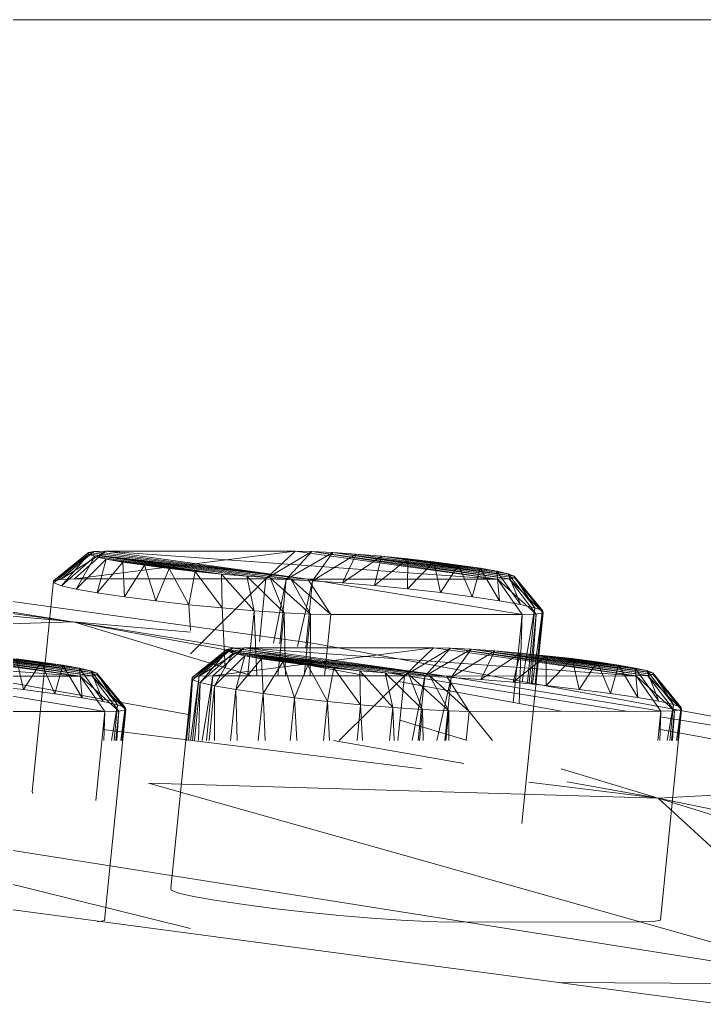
# Model space of a CAD drawing. Extents: x 4834 to 83801, y -13735 to 32221.
# Drawn here: x 13865.522 to 13866.032, y -12474.807 to -12474.065 of the extents above; entities that cross this region are included whole.
import ezdxf

# ---------------------------------------------------------------- set-up
doc = ezdxf.new("R2010")
doc.units = 0
doc.header["$LTSCALE"] = 8
doc.header["$MEASUREMENT"] = 0
doc.layers.add('ELEVATION', color=7, linetype='Continuous', lineweight=25, true_color=0xdda54b)
doc.layers.add('G-IMPT', color=8, linetype='Continuous', lineweight=9)
doc.layers.add('I-FURN', color=30, linetype='Continuous', lineweight=9)

# ---------------------------------------------------------------- blocks, each defined once
blk = doc.blocks.new('Captain_Kirk_simplified_chair_2_22296 - Captain_Kirk_simplified_chair_2_22296-V41-Section 1')
at = {"layer": 'I-FURN'}
blk.add_line((1113.32123, 22.47231), (1117.56167, 22.47231), dxfattribs=at)
blk = doc.blocks.new('Captain_Kirk_simplified_chair_2_22296 - Captain_Kirk_simplified_chair_2_22296-V42-Section 1')
at = {"layer": 'G-IMPT'}
for p, q in [((1115.23295, 22.0241), (1114.52483, 22.12243)), ((1115.41507, 22.00779), (1114.76237, 22.09843)), ((1115.22057, 22.05438), (1115.25067, 22.0762)), ((1115.24657, 22.07541), (1115.22057, 22.05438)), ((1115.22093, 22.05281), (1115.24657, 22.07541)), ((1115.22577, 22.05539), (1115.25932, 22.07648)), ((1115.25067, 22.0762), (1115.22577, 22.05539)), ((1115.40068, 22.07654), (1115.23615, 22.05573)), ((1115.25932, 22.07648), (1115.23615, 22.05573)), ((1115.24657, 22.07541), (1115.25067, 22.0762)), ((1115.41025, 22.05552), (1115.24657, 22.07541)), ((1115.24686, 22.07417), (1115.24657, 22.07541)), ((1115.25067, 22.0762), (1115.25932, 22.07648)), ((1115.41025, 22.05552), (1115.25067, 22.0762)), ((1115.40068, 22.07654), (1115.25932, 22.07648)), ((1115.55161, 22.05558), (1115.25932, 22.07648)), ((1115.41025, 22.05552), (1115.25932, 22.07648)), ((1115.40068, 22.07654), (1115.37893, 22.05579)), ((1115.41332, 22.07627), (1115.37893, 22.05579)), ((1115.41332, 22.07627), (1115.39408, 22.05546)), ((1115.39408, 22.05546), (1115.42878, 22.07549)), ((1115.40068, 22.07654), (1115.41332, 22.07627)), ((1115.40068, 22.07654), (1115.55161, 22.05558)), ((1115.41332, 22.07627), (1115.42878, 22.07549)), ((1115.41332, 22.07627), (1115.56027, 22.05587)), ((1115.41332, 22.07627), (1115.55161, 22.05558)), ((1115.42878, 22.07549), (1115.41372, 22.05447)), ((1115.42878, 22.07549), (1115.44632, 22.07425)), ((1115.42878, 22.07549), (1115.56408, 22.0579)), ((1115.42878, 22.07549), (1115.56436, 22.05666)), ((1115.42878, 22.07549), (1115.56027, 22.05587)), ((1115.24686, 22.07417), (1115.22093, 22.05281)), ((1115.22662, 22.05075), (1115.24686, 22.07417)), ((1115.25135, 22.07254), (1115.22662, 22.05075)), ((1115.23743, 22.04827), (1115.25135, 22.07254)), ((1115.25987, 22.07059), (1115.23743, 22.04827)), ((1115.41025, 22.05552), (1115.24686, 22.07417)), ((1115.39761, 22.05579), (1115.24686, 22.07417)), ((1115.38215, 22.05658), (1115.24686, 22.07417)), ((1115.36461, 22.05781), (1115.24686, 22.07417)), ((1115.34572, 22.05943), (1115.24686, 22.07417)), ((1115.25135, 22.07254), (1115.24686, 22.07417)), ((1115.34572, 22.05943), (1115.25135, 22.07254)), ((1115.25987, 22.07059), (1115.25135, 22.07254)), ((1115.25316, 22.04547), (1115.25987, 22.07059)), ((1115.27225, 22.06838), (1115.25316, 22.04547)), ((1115.34572, 22.05943), (1115.25987, 22.07059)), ((1115.32622, 22.06138), (1115.25987, 22.07059)), ((1115.27225, 22.06838), (1115.25987, 22.07059)), ((1115.32622, 22.06138), (1115.27225, 22.06838)), ((1115.30684, 22.06358), (1115.27225, 22.06838)), ((1115.28832, 22.06598), (1115.27225, 22.06838)), ((1115.27349, 22.04243), (1115.27225, 22.06838)), ((1115.41372, 22.05447), (1115.44632, 22.07425)), ((1115.44632, 22.07425), (1115.43597, 22.0529)), ((1115.43597, 22.0529), (1115.46521, 22.07263)), ((1115.44632, 22.07425), (1115.46521, 22.07263)), ((1115.44632, 22.07425), (1115.56408, 22.0579)), ((1115.46521, 22.07263), (1115.4599, 22.05085)), ((1115.4599, 22.05085), (1115.48472, 22.07069)), ((1115.46521, 22.07263), (1115.48472, 22.07069)), ((1115.46521, 22.07263), (1115.50409, 22.06849)), ((1115.46521, 22.07263), (1115.52262, 22.06608)), ((1115.46521, 22.07263), (1115.53868, 22.06368)), ((1115.46521, 22.07263), (1115.55106, 22.06148)), ((1115.46521, 22.07263), (1115.55959, 22.05953)), ((1115.46521, 22.07263), (1115.56408, 22.0579)), ((1115.48472, 22.07069), (1115.48464, 22.04838)), ((1115.48464, 22.04838), (1115.50409, 22.06849)), ((1115.48472, 22.07069), (1115.50409, 22.06849)), ((1115.50409, 22.06849), (1115.52262, 22.06608)), ((1115.50409, 22.06849), (1115.50925, 22.04559)), ((1115.28832, 22.06598), (1115.27349, 22.04243)), ((1115.30684, 22.06358), (1115.28832, 22.06598)), ((1115.29693, 22.03939), (1115.28832, 22.06598)), ((1115.30684, 22.06358), (1115.29693, 22.03939)), ((1115.32622, 22.06138), (1115.30684, 22.06358)), ((1115.32155, 22.03659), (1115.30684, 22.06358)), ((1115.32622, 22.06138), (1115.32155, 22.03659)), ((1115.34572, 22.05943), (1115.32622, 22.06138)), ((1115.34628, 22.03413), (1115.32622, 22.06138)), ((1115.50925, 22.04559), (1115.52262, 22.06608)), ((1115.52262, 22.06608), (1115.53868, 22.06368)), ((1115.52262, 22.06608), (1115.53269, 22.04255)), ((1115.53269, 22.04255), (1115.53868, 22.06368)), ((1115.53868, 22.06368), (1115.55106, 22.06148)), ((1115.53868, 22.06368), (1115.55302, 22.03951)), ((1115.55106, 22.06148), (1115.55959, 22.05953)), ((1115.55302, 22.03951), (1115.55106, 22.06148)), ((1115.55106, 22.06148), (1115.56875, 22.0367)), ((1115.23296, 22.02415), (1115.00713, 22.05979)), ((1115.22057, 22.05438), (1115.20472, 21.89742)), ((1115.22057, 22.05438), (1115.22577, 22.05539)), ((1115.22093, 22.05281), (1115.22057, 22.05438)), ((1115.22662, 22.05075), (1115.22093, 22.05281)), ((1115.22577, 22.05539), (1115.23615, 22.05573)), ((1115.37893, 22.05579), (1115.23615, 22.05573)), ((1115.37893, 22.05579), (1115.32261, 22.00005)), ((1115.36461, 22.05781), (1115.34572, 22.05943)), ((1115.37021, 22.03208), (1115.34572, 22.05943)), ((1115.34572, 22.05943), (1115.34628, 22.03413)), ((1115.38215, 22.05658), (1115.36461, 22.05781)), ((1115.39246, 22.03051), (1115.36461, 22.05781)), ((1115.36461, 22.05781), (1115.37021, 22.03208)), ((1115.37893, 22.05579), (1115.37423, 22.00923)), ((1115.37893, 22.05579), (1115.39408, 22.05546)), ((1115.39761, 22.05579), (1115.38215, 22.05658)), ((1115.4121, 22.02951), (1115.38215, 22.05658)), ((1115.38215, 22.05658), (1115.39246, 22.03051)), ((1115.39408, 22.05546), (1115.38467, 22.00791)), ((1115.39408, 22.05546), (1115.38922, 22.00733)), ((1115.39408, 22.05546), (1115.41372, 22.05447)), ((1115.41025, 22.05552), (1115.39761, 22.05579)), ((1115.42726, 22.02919), (1115.39761, 22.05579)), ((1115.39761, 22.05579), (1115.4121, 22.02951)), ((1115.41372, 22.05447), (1115.40257, 22.00546)), ((1115.41372, 22.05447), (1115.40868, 22.0046)), ((1115.55161, 22.05558), (1115.41025, 22.05552)), ((1115.57004, 22.02925), (1115.41025, 22.05552)), ((1115.41025, 22.05552), (1115.42726, 22.02919)), ((1115.41372, 22.05447), (1115.43597, 22.0529)), ((1115.43597, 22.0529), (1115.4599, 22.05085)), ((1115.56027, 22.05587), (1115.55161, 22.05558)), ((1115.58041, 22.02959), (1115.55161, 22.05558)), ((1115.55161, 22.05558), (1115.57004, 22.02925)), ((1115.55959, 22.05953), (1115.56408, 22.0579)), ((1115.56875, 22.0367), (1115.55959, 22.05953)), ((1115.55959, 22.05953), (1115.57956, 22.03423)), ((1115.56436, 22.05666), (1115.56027, 22.05587)), ((1115.58561, 22.0306), (1115.56027, 22.05587)), ((1115.56027, 22.05587), (1115.58041, 22.02959)), ((1115.56408, 22.0579), (1115.58525, 22.03217)), ((1115.57956, 22.03423), (1115.56408, 22.0579)), ((1115.56408, 22.0579), (1115.56436, 22.05666)), ((1115.58525, 22.03217), (1115.56436, 22.05666)), ((1115.56436, 22.05666), (1115.58561, 22.0306)), ((1114.959, 22.05022), (1115.23554, 22.02374)), ((1115.23743, 22.04827), (1115.22662, 22.05075)), ((1115.25316, 22.04547), (1115.23743, 22.04827)), ((1115.27349, 22.04243), (1115.25316, 22.04547)), ((1115.4599, 22.05085), (1115.48464, 22.04838)), ((1115.48464, 22.04838), (1115.50925, 22.04559)), ((1115.50925, 22.04559), (1115.53269, 22.04255)), ((1115.29693, 22.03939), (1115.27349, 22.04243)), ((1115.32155, 22.03659), (1115.29693, 22.03939)), ((1115.53269, 22.04255), (1115.55302, 22.03951)), ((1115.55302, 22.03951), (1115.56875, 22.0367)), ((1115.34628, 22.03413), (1115.32155, 22.03659)), ((1115.32155, 22.03659), (1115.32261, 22.01746)), ((1115.37021, 22.03208), (1115.34628, 22.03413)), ((1115.34628, 22.03413), (1115.34854, 21.98971)), ((1115.37021, 22.03208), (1115.36542, 21.98462)), ((1115.39246, 22.03051), (1115.37021, 22.03208)), ((1115.37021, 22.03208), (1115.37217, 21.98365)), ((1115.39246, 22.03051), (1115.38773, 21.98366)), ((1115.4121, 22.02951), (1115.39246, 22.03051)), ((1115.39246, 22.03051), (1115.39358, 21.98366)), ((1115.56875, 22.0367), (1115.57956, 22.03423)), ((1115.58561, 22.0306), (1115.56977, 21.87363)), ((1115.57956, 22.03423), (1115.57009, 21.97937)), ((1115.57956, 22.03423), (1115.57395, 21.97866)), ((1115.58525, 22.03217), (1115.57771, 21.97797)), ((1115.57956, 22.03423), (1115.58525, 22.03217)), ((1115.58525, 22.03217), (1115.57974, 21.9776)), ((1115.58561, 22.0306), (1115.58008, 21.97753)), ((1115.58561, 22.0306), (1115.58041, 22.02959)), ((1115.58525, 22.03217), (1115.58561, 22.0306)), ((1115.15479, 22.02148), (1115.23554, 22.02374)), ((1115.36866, 21.98365), (1115.23554, 22.02374)), ((1115.42364, 21.99334), (1115.23554, 22.02374)), ((1115.45417, 21.98369), (1115.23554, 22.02374)), ((1115.23554, 22.02374), (1115.32261, 22.016)), ((1115.4121, 22.02951), (1115.40747, 21.98367)), ((1115.4121, 22.02951), (1115.4119, 21.98367)), ((1115.42726, 22.02919), (1115.4121, 22.02951)), ((1115.42726, 22.02919), (1115.42266, 21.98367)), ((1115.57004, 22.02925), (1115.42726, 22.02919)), ((1115.57004, 22.02925), (1115.56342, 21.96368)), ((1115.57004, 22.02925), (1115.56772, 21.96289)), ((1115.58041, 22.02959), (1115.57004, 22.02925)), ((1115.58041, 22.02959), (1115.57524, 21.97842)), ((1115.58041, 22.02959), (1115.5769, 21.97812)), ((1115.24044, 21.98331), (1114.94815, 22.00421)), ((1115.08951, 22.00427), (1115.24044, 21.98331)), ((1115.10215, 22.004), (1115.24909, 21.98359)), ((1115.10215, 22.004), (1115.24044, 21.98331)), ((1115.11761, 22.00321), (1115.25291, 21.98563)), ((1115.11761, 22.00321), (1115.25319, 21.98439)), ((1115.11761, 22.00321), (1115.24909, 21.98359)), ((1115.13515, 22.00198), (1115.25291, 21.98563)), ((1115.32388, 21.98229), (1115.35398, 22.00411)), ((1115.34988, 22.00332), (1115.32388, 21.98229)), ((1115.32424, 21.98072), (1115.34988, 22.00332)), ((1115.35017, 22.00208), (1115.32424, 21.98072)), ((1115.32908, 21.9833), (1115.36263, 22.00439)), ((1115.35398, 22.00411), (1115.32908, 21.9833)), ((1115.32993, 21.97866), (1115.35017, 22.00208)), ((1115.50399, 22.00446), (1115.33945, 21.98364)), ((1115.36263, 22.00439), (1115.33945, 21.98364)), ((1115.34988, 22.00332), (1115.35398, 22.00411)), ((1115.51357, 21.98343), (1115.34988, 22.00332)), ((1115.35017, 22.00208), (1115.34988, 22.00332)), ((1115.51357, 21.98343), (1115.35017, 22.00208)), ((1115.50092, 21.98371), (1115.35017, 22.00208)), ((1115.48546, 21.98449), (1115.35017, 22.00208)), ((1115.46792, 21.98572), (1115.35017, 22.00208)), ((1115.44903, 21.98734), (1115.35017, 22.00208)), ((1115.35466, 22.00045), (1115.35017, 22.00208)), ((1115.35398, 22.00411), (1115.36263, 22.00439)), ((1115.51357, 21.98343), (1115.35398, 22.00411)), ((1115.50399, 22.00446), (1115.36263, 22.00439)), ((1115.65493, 21.9835), (1115.36263, 22.00439)), ((1115.51357, 21.98343), (1115.36263, 22.00439)), ((1116.01579, 21.89764), (1115.41507, 22.00779)), ((1115.50399, 22.00446), (1115.48224, 21.9837)), ((1115.51663, 22.00418), (1115.48224, 21.9837)), ((1115.51663, 22.00418), (1115.49739, 21.98338)), ((1115.49739, 21.98338), (1115.53209, 22.0034)), ((1115.50399, 22.00446), (1115.51663, 22.00418)), ((1115.50399, 22.00446), (1115.65493, 21.9835)), ((1115.51663, 22.00418), (1115.53209, 22.0034)), ((1115.51663, 22.00418), (1115.66358, 21.98378)), ((1115.51663, 22.00418), (1115.65493, 21.9835)), ((1115.53209, 22.0034), (1115.51703, 21.98238)), ((1115.51703, 21.98238), (1115.54964, 22.00216)), ((1115.53209, 22.0034), (1115.54964, 22.00216)), ((1115.53209, 22.0034), (1115.66739, 21.98581)), ((1115.53209, 22.0034), (1115.66768, 21.98457)), ((1115.53209, 22.0034), (1115.66358, 21.98378)), ((1115.54964, 22.00216), (1115.53928, 21.98081)), ((1115.54964, 22.00216), (1115.56853, 22.00054)), ((1115.54964, 22.00216), (1115.66739, 21.98581)), ((1115.32261, 21.95449), (1115.08768, 21.99627)), ((1115.15404, 22.00036), (1115.21144, 21.99381)), ((1115.15404, 22.00036), (1115.22751, 21.99141)), ((1115.15404, 22.00036), (1115.23989, 21.9892)), ((1115.15404, 22.00036), (1115.24841, 21.98725)), ((1115.15404, 22.00036), (1115.25291, 21.98563)), ((1115.19292, 21.99621), (1115.21144, 21.99381)), ((1115.19292, 21.99621), (1115.19808, 21.97331)), ((1115.19808, 21.97331), (1115.21144, 21.99381)), ((1115.21144, 21.99381), (1115.22751, 21.99141)), ((1115.21144, 21.99381), (1115.22152, 21.97027)), ((1115.35466, 22.00045), (1115.32993, 21.97866)), ((1115.34074, 21.97619), (1115.35466, 22.00045)), ((1115.36318, 21.9985), (1115.34074, 21.97619)), ((1115.44903, 21.98734), (1115.35466, 22.00045)), ((1115.36318, 21.9985), (1115.35466, 22.00045)), ((1115.35647, 21.97338), (1115.36318, 21.9985)), ((1115.37557, 21.99629), (1115.35647, 21.97338)), ((1115.44903, 21.98734), (1115.36318, 21.9985)), ((1115.42953, 21.98929), (1115.36318, 21.9985)), ((1115.37557, 21.99629), (1115.36318, 21.9985)), ((1115.42953, 21.98929), (1115.37557, 21.99629)), ((1115.41015, 21.99149), (1115.37557, 21.99629)), ((1115.39163, 21.99389), (1115.37557, 21.99629)), ((1115.3768, 21.97034), (1115.37557, 21.99629)), ((1115.39163, 21.99389), (1115.3768, 21.97034)), ((1115.41015, 21.99149), (1115.39163, 21.99389)), ((1115.40024, 21.9673), (1115.39163, 21.99389)), ((1115.53928, 21.98081), (1115.56853, 22.00054)), ((1115.56853, 22.00054), (1115.56321, 21.97876)), ((1115.56321, 21.97876), (1115.58803, 21.9986)), ((1115.56853, 22.00054), (1115.58803, 21.9986)), ((1115.56853, 22.00054), (1115.60741, 21.9964)), ((1115.56853, 22.00054), (1115.62593, 21.994)), ((1115.56853, 22.00054), (1115.64199, 21.99159)), ((1115.56853, 22.00054), (1115.65437, 21.98939)), ((1115.56853, 22.00054), (1115.6629, 21.98744)), ((1115.56853, 22.00054), (1115.66739, 21.98581)), ((1115.58803, 21.9986), (1115.58795, 21.9763)), ((1115.58795, 21.9763), (1115.60741, 21.9964)), ((1115.58803, 21.9986), (1115.60741, 21.9964)), ((1115.60741, 21.9964), (1115.62593, 21.994)), ((1115.60741, 21.9964), (1115.61256, 21.9735)), ((1115.61256, 21.9735), (1115.62593, 21.994)), ((1115.62593, 21.994), (1115.64199, 21.99159)), ((1115.62593, 21.994), (1115.636, 21.97046)), ((1115.22152, 21.97027), (1115.22751, 21.99141)), ((1115.22751, 21.99141), (1115.23989, 21.9892)), ((1115.22751, 21.99141), (1115.24185, 21.96723)), ((1115.23989, 21.9892), (1115.24841, 21.98725)), ((1115.24185, 21.96723), (1115.23989, 21.9892)), ((1115.23989, 21.9892), (1115.25758, 21.96443)), ((1115.24841, 21.98725), (1115.25291, 21.98563)), ((1115.25758, 21.96443), (1115.24841, 21.98725)), ((1115.24841, 21.98725), (1115.26839, 21.96196)), ((1115.41015, 21.99149), (1115.40024, 21.9673)), ((1115.42953, 21.98929), (1115.41015, 21.99149)), ((1115.42486, 21.96451), (1115.41015, 21.99149)), ((1115.42953, 21.98929), (1115.42486, 21.96451)), ((1115.44903, 21.98734), (1115.42953, 21.98929)), ((1115.44959, 21.96204), (1115.42953, 21.98929)), ((1115.46792, 21.98572), (1115.44903, 21.98734)), ((1115.47352, 21.95999), (1115.44903, 21.98734)), ((1115.44903, 21.98734), (1115.44959, 21.96204)), ((1115.636, 21.97046), (1115.64199, 21.99159)), ((1115.64199, 21.99159), (1115.65437, 21.98939)), ((1115.64199, 21.99159), (1115.65633, 21.96742)), ((1115.65437, 21.98939), (1115.6629, 21.98744)), ((1115.65633, 21.96742), (1115.65437, 21.98939)), ((1115.65437, 21.98939), (1115.67206, 21.96461)), ((1115.6629, 21.98744), (1115.66739, 21.98581)), ((1115.67206, 21.96461), (1115.6629, 21.98744)), ((1115.6629, 21.98744), (1115.68287, 21.96214)), ((1115.24044, 21.98331), (1115.09908, 21.98325)), ((1115.25886, 21.95698), (1115.09908, 21.98325)), ((1115.24909, 21.98359), (1115.24044, 21.98331)), ((1115.26924, 21.95732), (1115.24044, 21.98331)), ((1115.24044, 21.98331), (1115.25886, 21.95698)), ((1115.25319, 21.98439), (1115.24909, 21.98359)), ((1115.27444, 21.95832), (1115.24909, 21.98359)), ((1115.24909, 21.98359), (1115.26924, 21.95732)), ((1115.25291, 21.98563), (1115.27408, 21.9599)), ((1115.26839, 21.96196), (1115.25291, 21.98563)), ((1115.25291, 21.98563), (1115.25319, 21.98439)), ((1115.27408, 21.9599), (1115.25319, 21.98439)), ((1115.25319, 21.98439), (1115.27444, 21.95832)), ((1115.32388, 21.98229), (1115.30803, 21.82533)), ((1115.32388, 21.98229), (1115.31931, 21.93551)), ((1115.32424, 21.98072), (1115.31968, 21.93551)), ((1115.32424, 21.98072), (1115.32135, 21.93551)), ((1115.32908, 21.9833), (1115.32271, 21.93551)), ((1115.32388, 21.98229), (1115.32908, 21.9833)), ((1115.32424, 21.98072), (1115.32388, 21.98229)), ((1115.32993, 21.97866), (1115.32424, 21.98072)), ((1115.32908, 21.9833), (1115.32426, 21.93551)), ((1115.32993, 21.97866), (1115.32558, 21.93551)), ((1115.32993, 21.97866), (1115.32857, 21.93551)), ((1115.32908, 21.9833), (1115.33945, 21.98364)), ((1115.34074, 21.97619), (1115.32993, 21.97866)), ((1115.33945, 21.98364), (1115.33143, 21.93551)), ((1115.33945, 21.98364), (1115.3346, 21.93551)), ((1115.48224, 21.9837), (1115.33945, 21.98364)), ((1115.48224, 21.9837), (1115.43356, 21.93551)), ((1115.48546, 21.98449), (1115.46792, 21.98572)), ((1115.49577, 21.95842), (1115.46792, 21.98572)), ((1115.46792, 21.98572), (1115.47352, 21.95999)), ((1115.64756, 21.95715), (1115.47149, 21.98561)), ((1115.48224, 21.9837), (1115.47737, 21.93551)), ((1115.59915, 21.95713), (1115.47784, 21.97935)), ((1115.48224, 21.9837), (1115.49739, 21.98338)), ((1115.50092, 21.98371), (1115.48546, 21.98449)), ((1115.51541, 21.95743), (1115.48546, 21.98449)), ((1115.48546, 21.98449), (1115.49577, 21.95842)), ((1115.49739, 21.98338), (1115.48792, 21.93551)), ((1115.49739, 21.98338), (1115.49256, 21.93551)), ((1115.49739, 21.98338), (1115.51703, 21.98238)), ((1115.51357, 21.98343), (1115.50092, 21.98371)), ((1115.53056, 21.9571), (1115.50092, 21.98371)), ((1115.50092, 21.98371), (1115.51541, 21.95743)), ((1115.51703, 21.98238), (1115.50637, 21.93551)), ((1115.51703, 21.98238), (1115.5123, 21.93551)), ((1115.65493, 21.9835), (1115.51357, 21.98343)), ((1115.67335, 21.95716), (1115.51357, 21.98343)), ((1115.51357, 21.98343), (1115.53056, 21.9571)), ((1115.51703, 21.98238), (1115.53928, 21.98081)), ((1115.53928, 21.98081), (1115.56321, 21.97876)), ((1115.56321, 21.97876), (1115.58795, 21.9763)), ((1115.66358, 21.98378), (1115.65493, 21.9835)), ((1115.68372, 21.9575), (1115.65493, 21.9835)), ((1115.65493, 21.9835), (1115.67335, 21.95716)), ((1115.66768, 21.98457), (1115.66358, 21.98378)), ((1115.68892, 21.95851), (1115.66358, 21.98378)), ((1115.66358, 21.98378), (1115.68372, 21.9575)), ((1115.66739, 21.98581), (1115.68856, 21.96008)), ((1115.68287, 21.96214), (1115.66739, 21.98581)), ((1115.66739, 21.98581), (1115.66768, 21.98457)), ((1115.68856, 21.96008), (1115.66768, 21.98457)), ((1115.66768, 21.98457), (1115.68892, 21.95851)), ((1115.17346, 21.97611), (1115.19808, 21.97331)), ((1115.19808, 21.97331), (1115.22152, 21.97027)), ((1115.34074, 21.97619), (1115.33664, 21.93551)), ((1115.34074, 21.97619), (1115.34071, 21.93551)), ((1115.35647, 21.97338), (1115.34074, 21.97619)), ((1115.35647, 21.97338), (1115.35265, 21.93551)), ((1115.3768, 21.97034), (1115.35647, 21.97338)), ((1115.35647, 21.97338), (1115.35753, 21.93551)), ((1115.58795, 21.9763), (1115.61256, 21.9735)), ((1115.61256, 21.9735), (1115.636, 21.97046)), ((1115.22152, 21.97027), (1115.24185, 21.96723)), ((1115.24185, 21.96723), (1115.25758, 21.96443)), ((1115.25758, 21.96443), (1115.26839, 21.96196)), ((1115.3768, 21.97034), (1115.37328, 21.93551)), ((1115.40024, 21.9673), (1115.3768, 21.97034)), ((1115.3768, 21.97034), (1115.37845, 21.93551)), ((1115.40024, 21.9673), (1115.39703, 21.93551)), ((1115.42486, 21.96451), (1115.40024, 21.9673)), ((1115.40024, 21.9673), (1115.40199, 21.93551)), ((1115.42486, 21.96451), (1115.42193, 21.93551)), ((1115.44959, 21.96204), (1115.42486, 21.96451)), ((1115.42486, 21.96451), (1115.42647, 21.93551)), ((1115.636, 21.97046), (1115.65633, 21.96742)), ((1115.65633, 21.96742), (1115.67206, 21.96461)), ((1115.67206, 21.96461), (1115.68287, 21.96214)), ((1115.25886, 21.95698), (1115.11608, 21.95691)), ((1115.25886, 21.95698), (1115.25216, 21.8906)), ((1115.25886, 21.95698), (1115.25811, 21.93551)), ((1115.27444, 21.95832), (1115.25859, 21.80136)), ((1115.26924, 21.95732), (1115.25886, 21.95698)), ((1115.26839, 21.96196), (1115.26382, 21.93551)), ((1115.26839, 21.96196), (1115.26572, 21.93551)), ((1115.26924, 21.95732), (1115.26704, 21.93551)), ((1115.26924, 21.95732), (1115.26775, 21.93551)), ((1115.26839, 21.96196), (1115.27408, 21.9599)), ((1115.27444, 21.95832), (1115.26924, 21.95732)), ((1115.27408, 21.9599), (1115.27069, 21.93551)), ((1115.27408, 21.9599), (1115.27162, 21.93551)), ((1115.27444, 21.95832), (1115.27206, 21.93551)), ((1115.27408, 21.9599), (1115.27444, 21.95832)), ((1115.44959, 21.96204), (1115.44691, 21.93551)), ((1115.47352, 21.95999), (1115.44959, 21.96204)), ((1115.44959, 21.96204), (1115.45094, 21.93551)), ((1115.47352, 21.95999), (1115.47105, 21.93551)), ((1115.49577, 21.95842), (1115.47352, 21.95999)), ((1115.47352, 21.95999), (1115.47451, 21.93551)), ((1115.49577, 21.95842), (1115.49346, 21.93551)), ((1115.51541, 21.95743), (1115.49577, 21.95842)), ((1115.49577, 21.95842), (1115.49632, 21.93551)), ((1115.51541, 21.95743), (1115.5132, 21.93551)), ((1115.51541, 21.95743), (1115.51531, 21.93551)), ((1115.53056, 21.9571), (1115.51541, 21.95743)), ((1115.53056, 21.9571), (1115.52839, 21.93551)), ((1115.67335, 21.95716), (1115.53056, 21.9571)), ((1115.53056, 21.9571), (1115.54803, 21.93551)), ((1115.67335, 21.95716), (1115.67116, 21.93551)), ((1115.67335, 21.95716), (1115.67259, 21.93551)), ((1115.68892, 21.95851), (1115.67308, 21.80155)), ((1115.68372, 21.9575), (1115.67335, 21.95716)), ((1115.68287, 21.96214), (1115.67827, 21.93551)), ((1115.68287, 21.96214), (1115.68018, 21.93551)), ((1115.68372, 21.9575), (1115.6815, 21.93551)), ((1115.68372, 21.9575), (1115.68222, 21.93551)), ((1115.68287, 21.96214), (1115.68856, 21.96008)), ((1115.68892, 21.95851), (1115.68372, 21.9575)), ((1115.68856, 21.96008), (1115.68514, 21.93551)), ((1115.68856, 21.96008), (1115.68608, 21.93551)), ((1115.68892, 21.95851), (1115.68652, 21.93551)), ((1115.68856, 21.96008), (1115.68892, 21.95851)), ((1115.52839, 21.93555), (1115.47888, 21.95046)), ((1115.74959, 21.94066), (1115.67293, 21.95305)), ((1115.49496, 21.91423), (1115.25751, 21.94353)), ((1115.89053, 21.90375), (1115.672, 21.94378)), ((1115.52664, 21.91821), (1115.42933, 21.93551)), ((1115.67153, 21.89244), (1115.59903, 21.91427)), ((1115.67153, 21.89244), (1115.57502, 21.90435)), ((1115.67153, 21.89244), (1115.60349, 21.90454)), ((1115.32261, 21.79522), (1114.91257, 21.8972)), ((1115.20509, 21.89584), (1115.20472, 21.89742)), ((1115.82253, 21.75376), (1115.29134, 21.90349)), ((1115.67153, 21.89244), (1115.29134, 21.90349)), ((1115.67153, 21.89244), (1115.89053, 21.90375)), ((1115.82253, 21.75376), (1115.67153, 21.89244)), ((1116.14651, 21.74495), (1115.67153, 21.89244)), ((1115.67153, 21.89244), (1116.34189, 21.75399)), ((1115.1119, 21.86578), (1115.82253, 21.75376)), ((1115.30839, 21.82376), (1115.30803, 21.82533)), ((1115.31409, 21.82169), (1115.30839, 21.82376)), ((1115.3249, 21.81922), (1115.31409, 21.82169)), ((1115.34062, 21.81642), (1115.3249, 21.81922)), ((1115.36095, 21.81338), (1115.34062, 21.81642)), ((1115.3844, 21.81034), (1115.36095, 21.81338)), ((1115.40901, 21.80754), (1115.3844, 21.81034)), ((1115.25859, 21.80136), (1115.25339, 21.80035)), ((1115.43374, 21.80508), (1115.40901, 21.80754)), ((1115.45767, 21.80302), (1115.43374, 21.80508)), ((1115.47993, 21.80146), (1115.45767, 21.80302)), ((1115.49956, 21.80046), (1115.47993, 21.80146)), ((1115.66788, 21.80054), (1115.6575, 21.8002)), ((1115.67308, 21.80155), (1115.66788, 21.80054)), ((1115.51472, 21.80014), (1115.49956, 21.80046)), ((1115.6575, 21.8002), (1115.51472, 21.80014)), ((1115.59754, 21.75502), (1115.82253, 21.75376))]:
    blk.add_line(p, q, dxfattribs=at)
at = {"layer": 'I-FURN'}
blk.add_line((1116.99123, 21.56922), (1110.46133, 22.43973), dxfattribs=at)

msp = doc.modelspace()

# ---------------------------------------------------------------- block references
at = {"layer": 'ELEVATION', "color": 6, "linetype": 'Continuous', "lineweight": 0}
for name in ['Captain_Kirk_simplified_chair_2_22296 - Captain_Kirk_simplified_chair_2_22296-V41-Section 1', 'Captain_Kirk_simplified_chair_2_22296 - Captain_Kirk_simplified_chair_2_22296-V42-Section 1']:
    msp.add_blockref(name, (12750.32625, -12496.53771), dxfattribs=at)

doc.saveas('drawing.dxf')
